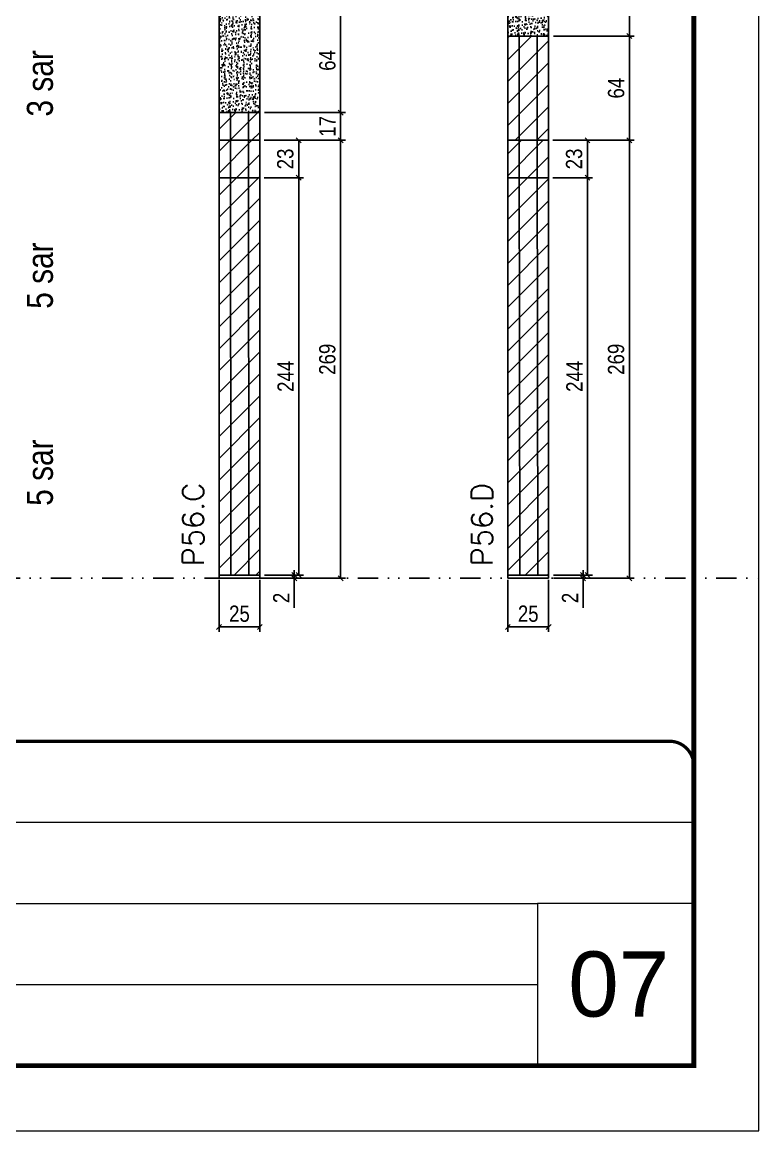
# Model space of a CAD drawing. Extents: x 14400 to 27878, y -21631 to 6985.
# Drawn here: x 18629 to 19082, y 4786 to 5467 of the extents above; entities that cross this region are included whole.
import ezdxf

# ---------------------------------------------------------------- set-up
doc = ezdxf.new("R2010")
doc.units = 0
for name, pattern in [('CONTINUO', [0]), ('DASHED', [0.75, 0.5, -0.25]), ('DIVIDE2', [0.625, 0.25, -0.125, 0, -0.125, 0, -0.125])]:
    doc.linetypes.add(name, pattern=pattern)
for name, color, linetype, lineweight in [('CARIMBO', 255, 'Continuous', 9), ('Folhas', 255, 'Continuous', 9), ('Hachura', 251, 'Continuous', 9), ('SARRAFO DE PRESSAO', 251, 'DASHED', 9), ('Texto Seção', 7, 'Continuous', 15)]:
    doc.layers.add(name, color=color, linetype=linetype, lineweight=lineweight)
for name, color, linetype in [('COTA', 241, 'Continuous'), ('NOMENCLATURA', 7, 'Continuous'), ('Nível', 160, 'Continuous'), ('Painéis', 200, 'Continuous'), ('SARR_2.2x7', 40, 'Continuous')]:
    doc.layers.add(name, color=color, linetype=linetype)
doc.styles.add('ARIAL', font='arial.ttf')
doc.styles.add('ARIAL_NARROW', font='ARIALN.TTF', dxfattribs={"height": 0.2})
doc.styles.add('COTA TECNICA', font='techl___.ttf', dxfattribs={"height": 10})
doc.styles.add('COTA TECNICA-50', font='techl___.ttf', dxfattribs={"height": 10})
doc.styles.add('REGUA-120', font='ROMANS.shx', dxfattribs={"height": 15})
doc.dimstyles.new('COTA PAINEL-50', dxfattribs={"dimtxt": 10, "dimasz": 3, "dimexe": 3, "dimexo": 3, "dimgap": 3, "dimtad": 1, "dimdec": 1, "dimzin": 12, "dimdsep": 46, "dimtxsty": 'COTA TECNICA-50', "dimblk1": 'OBLIQUE', "dimblk2": 'OBLIQUE', "dimsah": 1, "dimcen": 0.9, "dimclrd": 4, "dimclre": 4, "dimclrt": 240, "dimadec": 1, "dimazin": 3, "dimtfac": 1, "dimtdec": 1, "dimtmove": 0, "dimatfit": 3, "dimfxl": 1, "dimtolj": 1, "dimtzin": 12, "dimarcsym": 0})
doc.dimstyles.new('PAINEL', dxfattribs={"dimtxt": 10, "dimasz": 3, "dimexe": 3, "dimexo": 3, "dimgap": 3, "dimtad": 1, "dimdec": 1, "dimzin": 12, "dimdsep": 46, "dimtxsty": 'COTA TECNICA', "dimblk1": 'OBLIQUE', "dimblk2": 'OBLIQUE', "dimsah": 1, "dimcen": 0.9, "dimclrd": 4, "dimclre": 4, "dimclrt": 240, "dimadec": 1, "dimazin": 3, "dimtfac": 1, "dimtdec": 1, "dimtmove": 0, "dimatfit": 3, "dimfxl": 1, "dimtolj": 1, "dimtzin": 12, "dimarcsym": 0})

# ---------------------------------------------------------------- blocks, each defined once
blk = doc.blocks.new('9999999999')
at = {"color": 30, "linetype": 'CONTINUO'}
for p, q in [((98564.56, 34379.64), (99583.98, 34379.64)), ((98564.56, 34329.83), (99487.98, 34329.83)), ((99583.98, 34329.83), (99487.98, 34329.83)), ((99487.98, 34329.83), (99487.98, 34230.21)), ((98564.56, 34280.02), (99487.98, 34280.02))]:
    blk.add_line(p, q, dxfattribs=at)
at = {"color": 30, "linetype": 'CONTINUO', "const_width": 2}
blk.add_lwpolyline([(99583.98, 34230.21), (99583.98, 34414.45, 0.414214), (99568.98, 34429.45), (98228.98, 34429.45, 0.414214), (98213.98, 34414.45), (98213.98, 34245.21, 0.414214), (98228.98, 34230.21), (99583.98, 34230.21)], format="xyb", dxfattribs=at)
at = {"layer": 'Folhas'}
blk.add_lwpolyline([(98138.98, 34190.21), (99623.98, 34190.21), (99623.98, 35240.21), (98138.98, 35240.21)], close=True, dxfattribs=at)
at = {"layer": 'Folhas', "color": 30, "const_width": 3}
blk.add_lwpolyline([(98213.98, 34230.21), (99583.98, 34230.21), (99583.98, 35200.21), (98213.98, 35200.21)], close=True, dxfattribs=at)
blk = doc.blocks.new('_Oblique')
at = {"color": 0, "linetype": 'ByBlock', "lineweight": -2}
blk.add_line((-0.5, -0.5), (0.5, 0.5), dxfattribs=at)
blk = doc.blocks.new('*D2307')
at = {"layer": 'COTA', "color": 4, "lineweight": -2, "transparency": 16777216}
for p, q in [((18750.3, 5124.44), (18750.3, 5092.54)), ((18775.3, 5124.44), (18775.3, 5092.54)), ((18750.3, 5095.54), (18775.3, 5095.54))]:
    blk.add_line(p, q, dxfattribs=at)
at = {"layer": 'Defpoints', "color": 0, "transparency": 16777216}
for p in [(18750.3, 5127.44), (18775.3, 5127.44), (18775.3, 5095.54)]:
    blk.add_point(p, dxfattribs=at)
at = {"layer": 'COTA', "color": 4, "lineweight": -2, "transparency": 16777216, "xscale": 3, "yscale": 3, "zscale": 3, "rotation": 180}
blk.add_blockref('_Oblique', (18750.3, 5095.54), dxfattribs=at)
at = {"layer": 'COTA', "color": 4, "lineweight": -2, "transparency": 16777216, "xscale": 3, "yscale": 3, "zscale": 3}
blk.add_blockref('_Oblique', (18775.3, 5095.54), dxfattribs=at)
at = {"layer": 'COTA', "color": 240, "transparency": 16777216, "insert": (18762.8, 5103.65), "char_height": 10, "attachment_point": 5, "style": 'COTA TECNICA'}
blk.add_mtext('\\A1;25', dxfattribs=at)
blk = doc.blocks.new('*D2308')
at = {"layer": 'COTA', "color": 4, "lineweight": -2, "transparency": 16777216}
for p, q in [((18778.3, 5127.44), (18799.49, 5127.44)), ((18796.49, 5127.44), (18796.49, 5130.44)), ((18796.49, 5127.44), (18796.49, 5125.44)), ((18778.3, 5125.44), (18799.49, 5125.44)), ((18796.49, 5125.44), (18796.49, 5107.32))]:
    blk.add_line(p, q, dxfattribs=at)
at = {"layer": 'Defpoints', "color": 0, "transparency": 16777216}
for p in [(18775.3, 5127.44), (18796.49, 5127.44), (18775.3, 5125.44)]:
    blk.add_point(p, dxfattribs=at)
at = {"layer": 'COTA', "color": 4, "lineweight": -2, "transparency": 16777216, "xscale": 3, "yscale": 3, "zscale": 3}
for p, rotation in [((18796.49, 5127.44), 270), ((18796.49, 5125.44), 90)]:
    blk.add_blockref('_Oblique', p, dxfattribs=dict(at, rotation=rotation))
at = {"layer": 'COTA', "color": 240, "transparency": 16777216, "insert": (18788.49, 5113.38), "char_height": 10, "attachment_point": 5, "rotation": 90, "style": 'COTA TECNICA-50'}
blk.add_mtext('\\A1;2', dxfattribs=at)
blk = doc.blocks.new('*D2309')
at = {"layer": 'COTA', "color": 4, "lineweight": -2, "transparency": 16777216}
for p, q in [((18777.98, 5394.44), (18827.96, 5394.44)), ((18824.96, 5125.44), (18824.96, 5394.44)), ((18778.3, 5125.44), (18827.96, 5125.44))]:
    blk.add_line(p, q, dxfattribs=at)
at = {"layer": 'Defpoints', "color": 0, "transparency": 16777216}
for p in [(18774.98, 5394.44), (18824.96, 5394.44), (18775.3, 5125.44)]:
    blk.add_point(p, dxfattribs=at)
at = {"layer": 'COTA', "color": 4, "lineweight": -2, "transparency": 16777216, "xscale": 3, "yscale": 3, "zscale": 3}
for p, rotation in [((18824.96, 5394.44), 90), ((18824.96, 5125.44), 270)]:
    blk.add_blockref('_Oblique', p, dxfattribs=dict(at, rotation=rotation))
at = {"layer": 'COTA', "color": 240, "transparency": 16777216, "insert": (18816.83, 5259.94), "char_height": 10, "attachment_point": 5, "rotation": 90, "style": 'COTA TECNICA-50'}
blk.add_mtext('\\A1;269', dxfattribs=at)
blk = doc.blocks.new('*D2310')
at = {"layer": 'COTA', "color": 4, "lineweight": -2, "transparency": 16777216}
for p, q in [((18777.98, 5371.44), (18802.24, 5371.44)), ((18799.24, 5127.44), (18799.24, 5371.44)), ((18778.3, 5127.44), (18802.24, 5127.44))]:
    blk.add_line(p, q, dxfattribs=at)
at = {"layer": 'Defpoints', "color": 0, "transparency": 16777216}
for p in [(18774.98, 5371.44), (18799.24, 5371.44), (18775.3, 5127.44)]:
    blk.add_point(p, dxfattribs=at)
at = {"layer": 'COTA', "color": 4, "lineweight": -2, "transparency": 16777216, "xscale": 3, "yscale": 3, "zscale": 3}
for p, rotation in [((18799.24, 5371.44), 90), ((18799.24, 5127.44), 270)]:
    blk.add_blockref('_Oblique', p, dxfattribs=dict(at, rotation=rotation))
at = {"layer": 'COTA', "color": 240, "transparency": 16777216, "insert": (18791.17, 5249.44), "char_height": 10, "attachment_point": 5, "rotation": 90, "style": 'COTA TECNICA'}
blk.add_mtext('\\A1;244', dxfattribs=at)
blk = doc.blocks.new('*D2311')
at = {"layer": 'COTA', "color": 4, "lineweight": -2, "transparency": 16777216}
for p, q in [((18777.98, 5394.44), (18802.24, 5394.44)), ((18799.24, 5371.44), (18799.24, 5394.44)), ((18777.98, 5371.44), (18802.24, 5371.44))]:
    blk.add_line(p, q, dxfattribs=at)
at = {"layer": 'Defpoints', "color": 0, "transparency": 16777216}
for p in [(18774.98, 5394.44), (18799.24, 5394.44), (18774.98, 5371.44)]:
    blk.add_point(p, dxfattribs=at)
at = {"layer": 'COTA', "color": 4, "lineweight": -2, "transparency": 16777216, "xscale": 3, "yscale": 3, "zscale": 3}
for p, rotation in [((18799.24, 5394.44), 90), ((18799.24, 5371.44), 270)]:
    blk.add_blockref('_Oblique', p, dxfattribs=dict(at, rotation=rotation))
at = {"layer": 'COTA', "color": 240, "transparency": 16777216, "insert": (18791.02, 5382.94), "char_height": 10, "attachment_point": 5, "rotation": 90, "style": 'COTA TECNICA'}
blk.add_mtext('\\A1;23', dxfattribs=at)
blk = doc.blocks.new('*D2278')
at = {"layer": 'COTA', "color": 4, "lineweight": -2, "transparency": 16777216}
for p, q in [((18778.3, 5475.44), (18827.96, 5475.44)), ((18824.96, 5411.42), (18824.96, 5475.44)), ((18778.3, 5411.42), (18827.96, 5411.42))]:
    blk.add_line(p, q, dxfattribs=at)
at = {"layer": 'Defpoints', "color": 0, "transparency": 16777216}
for p in [(18775.3, 5475.44), (18824.96, 5475.44), (18775.3, 5411.42)]:
    blk.add_point(p, dxfattribs=at)
at = {"layer": 'COTA', "color": 4, "lineweight": -2, "transparency": 16777216, "xscale": 3, "yscale": 3, "zscale": 3}
for p, rotation in [((18824.96, 5475.44), 90), ((18824.96, 5411.42), 270)]:
    blk.add_blockref('_Oblique', p, dxfattribs=dict(at, rotation=rotation))
at = {"layer": 'COTA', "color": 240, "transparency": 16777216, "insert": (18816.86, 5443.43), "char_height": 10, "attachment_point": 5, "rotation": 90, "style": 'COTA TECNICA'}
blk.add_mtext('\\A1;64', dxfattribs=at)
blk = doc.blocks.new('*D2279')
at = {"layer": 'COTA', "color": 4, "lineweight": -2, "transparency": 16777216}
for p, q in [((18778.3, 5411.42), (18827.96, 5411.42)), ((18824.96, 5394.42), (18824.96, 5411.42)), ((18778.3, 5394.42), (18827.96, 5394.42))]:
    blk.add_line(p, q, dxfattribs=at)
at = {"layer": 'Defpoints', "color": 0, "transparency": 16777216}
for p in [(18775.3, 5411.42), (18824.96, 5411.42), (18775.3, 5394.42)]:
    blk.add_point(p, dxfattribs=at)
at = {"layer": 'COTA', "color": 4, "lineweight": -2, "transparency": 16777216, "xscale": 3, "yscale": 3, "zscale": 3}
for p, rotation in [((18824.96, 5411.42), 90), ((18824.96, 5394.42), 270)]:
    blk.add_blockref('_Oblique', p, dxfattribs=dict(at, rotation=rotation))
at = {"layer": 'COTA', "color": 240, "transparency": 16777216, "insert": (18816.89, 5402.92), "char_height": 10, "attachment_point": 5, "rotation": 90, "style": 'COTA TECNICA'}
blk.add_mtext('\\A1;17', dxfattribs=at)
blk = doc.blocks.new('*D2296')
at = {"layer": 'COTA', "color": 4, "lineweight": -2, "transparency": 16777216}
for p, q in [((18927.76, 5124.44), (18927.76, 5092.54)), ((18952.76, 5124.44), (18952.76, 5092.54)), ((18927.76, 5095.54), (18952.76, 5095.54))]:
    blk.add_line(p, q, dxfattribs=at)
at = {"layer": 'Defpoints', "color": 0, "transparency": 16777216}
for p in [(18927.76, 5127.44), (18952.76, 5127.44), (18952.76, 5095.54)]:
    blk.add_point(p, dxfattribs=at)
at = {"layer": 'COTA', "color": 4, "lineweight": -2, "transparency": 16777216, "xscale": 3, "yscale": 3, "zscale": 3, "rotation": 180}
blk.add_blockref('_Oblique', (18927.76, 5095.54), dxfattribs=at)
at = {"layer": 'COTA', "color": 4, "lineweight": -2, "transparency": 16777216, "xscale": 3, "yscale": 3, "zscale": 3}
blk.add_blockref('_Oblique', (18952.76, 5095.54), dxfattribs=at)
at = {"layer": 'COTA', "color": 240, "transparency": 16777216, "insert": (18940.26, 5103.65), "char_height": 10, "attachment_point": 5, "style": 'COTA TECNICA'}
blk.add_mtext('\\A1;25', dxfattribs=at)
blk = doc.blocks.new('*D2297')
at = {"layer": 'COTA', "color": 4, "lineweight": -2, "transparency": 16777216}
for p, q in [((18955.76, 5127.44), (18976.95, 5127.44)), ((18973.95, 5127.44), (18973.95, 5130.44)), ((18973.95, 5127.44), (18973.95, 5125.44)), ((18955.76, 5125.44), (18976.95, 5125.44)), ((18973.95, 5125.44), (18973.95, 5107.32))]:
    blk.add_line(p, q, dxfattribs=at)
at = {"layer": 'Defpoints', "color": 0, "transparency": 16777216}
for p in [(18952.76, 5127.44), (18973.95, 5127.44), (18952.76, 5125.44)]:
    blk.add_point(p, dxfattribs=at)
at = {"layer": 'COTA', "color": 4, "lineweight": -2, "transparency": 16777216, "xscale": 3, "yscale": 3, "zscale": 3}
for p, rotation in [((18973.95, 5127.44), 270), ((18973.95, 5125.44), 90)]:
    blk.add_blockref('_Oblique', p, dxfattribs=dict(at, rotation=rotation))
at = {"layer": 'COTA', "color": 240, "transparency": 16777216, "insert": (18965.95, 5113.38), "char_height": 10, "attachment_point": 5, "rotation": 90, "style": 'COTA TECNICA-50'}
blk.add_mtext('\\A1;2', dxfattribs=at)
blk = doc.blocks.new('*D2320')
at = {"layer": 'COTA', "color": 4, "lineweight": -2, "transparency": 16777216}
for p, q in [((18955.44, 5394.44), (19005.42, 5394.44)), ((19002.42, 5125.44), (19002.42, 5394.44)), ((18955.76, 5125.44), (19005.42, 5125.44))]:
    blk.add_line(p, q, dxfattribs=at)
at = {"layer": 'Defpoints', "color": 0, "transparency": 16777216}
for p in [(18952.44, 5394.44), (19002.42, 5394.44), (18952.76, 5125.44)]:
    blk.add_point(p, dxfattribs=at)
at = {"layer": 'COTA', "color": 4, "lineweight": -2, "transparency": 16777216, "xscale": 3, "yscale": 3, "zscale": 3}
for p, rotation in [((19002.42, 5394.44), 90), ((19002.42, 5125.44), 270)]:
    blk.add_blockref('_Oblique', p, dxfattribs=dict(at, rotation=rotation))
at = {"layer": 'COTA', "color": 240, "transparency": 16777216, "insert": (18994.29, 5259.94), "char_height": 10, "attachment_point": 5, "rotation": 90, "style": 'COTA TECNICA-50'}
blk.add_mtext('\\A1;269', dxfattribs=at)
blk = doc.blocks.new('*D2321')
at = {"layer": 'COTA', "color": 4, "lineweight": -2, "transparency": 16777216}
for p, q in [((18955.44, 5371.44), (18979.7, 5371.44)), ((18976.7, 5127.44), (18976.7, 5371.44)), ((18955.76, 5127.44), (18979.7, 5127.44))]:
    blk.add_line(p, q, dxfattribs=at)
at = {"layer": 'Defpoints', "color": 0, "transparency": 16777216}
for p in [(18952.44, 5371.44), (18976.7, 5371.44), (18952.76, 5127.44)]:
    blk.add_point(p, dxfattribs=at)
at = {"layer": 'COTA', "color": 4, "lineweight": -2, "transparency": 16777216, "xscale": 3, "yscale": 3, "zscale": 3}
for p, rotation in [((18976.7, 5371.44), 90), ((18976.7, 5127.44), 270)]:
    blk.add_blockref('_Oblique', p, dxfattribs=dict(at, rotation=rotation))
at = {"layer": 'COTA', "color": 240, "transparency": 16777216, "insert": (18968.63, 5249.44), "char_height": 10, "attachment_point": 5, "rotation": 90, "style": 'COTA TECNICA'}
blk.add_mtext('\\A1;244', dxfattribs=at)
blk = doc.blocks.new('*D2322')
at = {"layer": 'COTA', "color": 4, "lineweight": -2, "transparency": 16777216}
for p, q in [((18955.44, 5394.44), (18979.7, 5394.44)), ((18976.7, 5371.44), (18976.7, 5394.44)), ((18955.44, 5371.44), (18979.7, 5371.44))]:
    blk.add_line(p, q, dxfattribs=at)
at = {"layer": 'Defpoints', "color": 0, "transparency": 16777216}
for p in [(18952.44, 5394.44), (18976.7, 5394.44), (18952.44, 5371.44)]:
    blk.add_point(p, dxfattribs=at)
at = {"layer": 'COTA', "color": 4, "lineweight": -2, "transparency": 16777216, "xscale": 3, "yscale": 3, "zscale": 3}
for p, rotation in [((18976.7, 5394.44), 90), ((18976.7, 5371.44), 270)]:
    blk.add_blockref('_Oblique', p, dxfattribs=dict(at, rotation=rotation))
at = {"layer": 'COTA', "color": 240, "transparency": 16777216, "insert": (18968.48, 5382.94), "char_height": 10, "attachment_point": 5, "rotation": 90, "style": 'COTA TECNICA'}
blk.add_mtext('\\A1;23', dxfattribs=at)
blk = doc.blocks.new('*D2323')
at = {"layer": 'COTA', "color": 4, "lineweight": -2, "transparency": 16777216}
for p, q in [((18955.76, 5520.44), (19005.42, 5520.44)), ((19002.42, 5458.42), (19002.42, 5520.44)), ((18955.76, 5458.42), (19005.42, 5458.42))]:
    blk.add_line(p, q, dxfattribs=at)
at = {"layer": 'Defpoints', "color": 0, "transparency": 16777216}
for p in [(18952.76, 5520.44), (19002.42, 5520.44), (18952.76, 5458.42)]:
    blk.add_point(p, dxfattribs=at)
at = {"layer": 'COTA', "color": 4, "lineweight": -2, "transparency": 16777216, "xscale": 3, "yscale": 3, "zscale": 3}
for p, rotation in [((19002.42, 5520.44), 90), ((19002.42, 5458.42), 270)]:
    blk.add_blockref('_Oblique', p, dxfattribs=dict(at, rotation=rotation))
at = {"layer": 'COTA', "color": 240, "transparency": 16777216, "insert": (18994.32, 5489.43), "char_height": 10, "attachment_point": 5, "rotation": 90, "style": 'COTA TECNICA'}
blk.add_mtext('\\A1;62', dxfattribs=at)
blk = doc.blocks.new('*D2324')
at = {"layer": 'COTA', "color": 4, "lineweight": -2, "transparency": 16777216}
for p, q in [((18955.76, 5458.42), (19005.42, 5458.42)), ((19002.42, 5394.42), (19002.42, 5458.42)), ((18955.76, 5394.42), (19005.42, 5394.42))]:
    blk.add_line(p, q, dxfattribs=at)
at = {"layer": 'Defpoints', "color": 0, "transparency": 16777216}
for p in [(18952.76, 5458.42), (19002.42, 5458.42), (18952.76, 5394.42)]:
    blk.add_point(p, dxfattribs=at)
at = {"layer": 'COTA', "color": 4, "lineweight": -2, "transparency": 16777216, "xscale": 3, "yscale": 3, "zscale": 3}
for p, rotation in [((19002.42, 5458.42), 90), ((19002.42, 5394.42), 270)]:
    blk.add_blockref('_Oblique', p, dxfattribs=dict(at, rotation=rotation))
at = {"layer": 'COTA', "color": 240, "transparency": 16777216, "insert": (18994.32, 5426.42), "char_height": 10, "attachment_point": 5, "rotation": 90, "style": 'COTA TECNICA'}
blk.add_mtext('\\A1;64', dxfattribs=at)

msp = doc.modelspace()

# ---------------------------------------------------------------- hatches: boundary and pattern name
at = {"layer": 'COTA'}
h = msp.add_hatch(dxfattribs=at)
h.set_pattern_fill('AR-CONC', color=256, scale=0.03)
h.set_pattern_definition([(50, (71.2395, 37), (5.4655401, -0.4781726), [0.5715, -6.2865]), (355, (71.2395, 37), (-1.0573026, 5.7317054), [0.4572, -5.0292175]), (100.451445, (71.695, 36.96), (4.4082374, 5.2535326), [0.4857003, -5.3427073]), (46.1842, (71.2395, 38.524), (8.1323712, -1.2612698), [0.85725, -9.42975]), (96.635558, (71.917, 38.419), (7.122124, 7.4227837), [0.7285507, -8.0140682]), (351.18415, (71.2395, 38.524), (7.122124, 7.4227837), [0.685799, -7.543792]), (21, (72.0015, 38.143), (4.5484317, -3.0679559), [0.5715, -6.2865]), (326, (72.0015, 38.143), (1.8540609, 5.525639), [0.4572, -5.0292]), (71.451445, (72.3805, 37.8873), (6.4024926, 2.457683), [0.4857003, -5.3426981]), (37.5, (71.2395, 37), (0.0926581, 2.53665117), [0, -4.96824, 0, -5.1054, 0, -5.04825]), (7.5, (71.2395, 37), (2.00458988, 3.00541724), [0, -2.91084, 0, -4.85394, 0, -1.92405]), (327.5, (69.5402, 37), (4.06771786, -0.17186232), [0, -1.905, 0, -5.9436, 0, -7.8867]), (317.5, (68.7782, 37), (4.44387544, 0.7627947), [0, -2.4765, 0, -3.94716, 0, -5.6007])])
h.paths.add_polyline_path([(18952.76, 5520.44), (18927.76, 5520.44), (18927.76, 5458.42), (18952.76, 5458.42)])
h = msp.add_hatch(dxfattribs=at)
h.set_pattern_fill('AR-CONC', color=256, scale=0.03)
h.set_pattern_definition([(50, (-106.22, -10), (5.4655401, -0.4781726), [0.5715, -6.2865]), (355, (-106.22, -10), (-1.0573026, 5.7317054), [0.4572, -5.0292175]), (100.451445, (-105.7646, -10.04), (4.4082374, 5.2535326), [0.4857003, -5.3427073]), (46.1842, (-106.22, -8.476), (8.1323712, -1.2612698), [0.85725, -9.42975]), (96.635558, (-105.542, -8.581), (7.122124, 7.4227837), [0.7285507, -8.0140682]), (351.18415, (-106.22, -8.476), (7.122124, 7.4227837), [0.685799, -7.543792]), (21, (-105.458, -8.857), (4.5484317, -3.0679559), [0.5715, -6.2865]), (326, (-105.458, -8.857), (1.8540609, 5.525639), [0.4572, -5.0292]), (71.451445, (-105.079, -9.1127), (6.4024926, 2.457683), [0.4857003, -5.3426981]), (37.5, (-106.22, -10), (0.0926581, 2.53665117), [0, -4.96824, 0, -5.1054, 0, -5.04825]), (7.5, (-106.22, -10), (2.00458988, 3.00541724), [0, -2.91084, 0, -4.85394, 0, -1.92405]), (327.5, (-107.9193, -10), (4.06771786, -0.17186232), [0, -1.905, 0, -5.9436, 0, -7.8867]), (317.5, (-108.6813, -10), (4.44387544, 0.7627947), [0, -2.4765, 0, -3.94716, 0, -5.6007])])
h.paths.add_polyline_path([(18775.3, 5475.44), (18750.3, 5475.44), (18750.3, 5411.42), (18775.3, 5411.42)])
at = {"layer": 'Hachura', "linetype": 'ByBlock'}
h = msp.add_hatch(dxfattribs=at)
h.set_pattern_fill('ANSI31', color=256, scale=3)
h.paths.add_polyline_path([(18952.76, 5458.42), (18927.76, 5458.42), (18927.76, 5394.42), (18952.76, 5394.42)])
h = msp.add_hatch(dxfattribs=at)
h.set_pattern_fill('ANSI31', color=256, scale=3)
h.paths.add_polyline_path([(18750.3, 5394.42), (18757.28, 5394.42), (18757.28, 5411.42), (18750.3, 5411.42)])
h.paths.add_polyline_path([(18768.28, 5411.42), (18757.28, 5411.42), (18757.28, 5394.44), (18757.28, 5394.42), (18768.28, 5394.42)])
h.paths.add_polyline_path([(18768.28, 5394.44), (18768.28, 5394.42), (18775.3, 5394.42), (18775.3, 5411.42), (18768.28, 5411.42)])
h = msp.add_hatch(dxfattribs=at)
h.set_pattern_fill('ANSI31', color=256, scale=3)
h.paths.add_polyline_path([(18750.3, 5394.42), (18750.3, 5371.44), (18775.3, 5371.44), (18775.3, 5394.42)])
h.paths.add_polyline_path([(18775.3, 5371.44), (18750.3, 5371.44), (18750.3, 5127.44), (18775.3, 5127.44)])
h = msp.add_hatch(dxfattribs=at)
h.set_pattern_fill('ANSI31', color=256, scale=3)
h.set_pattern_definition([(45, (71.2395, 0), (-6.735192, 6.735192), [])])
h.paths.add_polyline_path([(18927.76, 5394.42), (18927.76, 5371.44), (18952.76, 5371.44), (18952.76, 5394.42)])
h.paths.add_polyline_path([(18952.76, 5127.44), (18927.76, 5127.44), (18927.76, 5371.44), (18952.76, 5371.44)])

# ---------------------------------------------------------------- linework, layer by layer
at = {"layer": 'COTA', "linetype": 'ByBlock'}
for points in [[(18927.76, 5458.42), (18952.76, 5458.42), (18952.76, 5520.44), (18927.76, 5520.44)], [(18750.3, 5411.42), (18775.3, 5411.42), (18775.3, 5475.44), (18750.3, 5475.44)]]:
    msp.add_lwpolyline(points, close=True, dxfattribs=at)
at = {"layer": 'Nível', "color": 4, "linetype": 'DIVIDE2', "ltscale": 50}
msp.add_line((17671.97, 5125.44), (19081.97, 5125.44), dxfattribs=at)
at = {"layer": 'Painéis'}
for p, q in [((18750.3, 5394.42), (18750.3, 5127.44)), ((18775.3, 5394.42), (18775.3, 5127.44)), ((18927.76, 5394.42), (18927.76, 5127.44)), ((18952.76, 5394.42), (18952.76, 5127.44)), ((18749.98, 5371.44), (18774.98, 5371.44)), ((18927.44, 5371.44), (18952.44, 5371.44)), ((18750.3, 5127.44), (18775.3, 5127.44)), ((18750.3, 5127.44), (18775.3, 5127.44)), ((18750.3, 5125.44), (18750.3, 5127.44)), ((18775.3, 5127.44), (18775.3, 5125.44)), ((18927.76, 5127.44), (18952.76, 5127.44)), ((18927.76, 5127.44), (18952.76, 5127.44)), ((18927.76, 5125.44), (18927.76, 5127.44)), ((18952.76, 5127.44), (18952.76, 5125.44)), ((18775.3, 5125.44), (18750.3, 5125.44)), ((18952.76, 5125.44), (18927.76, 5125.44))]:
    msp.add_line(p, q, dxfattribs=at)
for points in [[(18927.76, 5394.42), (18952.76, 5394.42), (18952.76, 5458.42), (18927.76, 5458.42)], [(18750.3, 5394.42), (18775.3, 5394.42), (18775.3, 5411.42), (18750.3, 5411.42)]]:
    msp.add_lwpolyline(points, close=True, dxfattribs=at)
at = {"layer": 'SARR_2.2x7'}
for p, q in [((18934.74, 5394.44), (18934.74, 5458.42)), ((18945.74, 5394.44), (18945.74, 5458.42)), ((18757.28, 5394.44), (18757.28, 5411.42)), ((18768.28, 5394.44), (18768.28, 5411.42)), ((18757.28, 5394.44), (18757.6, 5127.44)), ((18768.28, 5394.44), (18768.6, 5127.44)), ((18934.74, 5394.44), (18935.06, 5127.44)), ((18945.74, 5394.44), (18946.06, 5127.44))]:
    msp.add_line(p, q, dxfattribs=at)

# ---------------------------------------------------------------- block references
at = {"layer": 'SARRAFO DE PRESSAO', "color": 6, "linetype": 'ByBlock'}
msp.add_blockref('9999999999', (-80542.01, -29404.05), dxfattribs=at)

# ---------------------------------------------------------------- texts
at = {"layer": 'CARIMBO', "style": 'ARIAL'}
msp.add_text('07', height=40, dxfattribs=at).set_placement((18964.83, 4856.3))
at = {"layer": 'NOMENCLATURA', "style": 'ARIAL_NARROW'}
for s, p in [('3 sar', (18648.18, 5408.96)), ('5 sar', (18648.18, 5290.95)), ('5 sar', (18648.18, 5169.95))]:
    msp.add_text(s, height=16, rotation=90, dxfattribs=at).set_placement(p)
at = {"layer": 'Texto Seção', "char_height": 13, "width": 370.6998, "attachment_point": 7, "rotation": 90, "style": 'REGUA-120'}
for s, insert in [('P56.C', (18740.85, 5132.85)), ('P56.D', (18918.31, 5132.85))]:
    msp.add_mtext(s, dxfattribs=dict(at, insert=insert))

# ---------------------------------------------------------------- dimensions: what is measured, and where the dimension line sits
at = {"layer": 'COTA'}
for base, p1, p2, dimstyle, picture, middle in [((19002.42, 5520.44), (18952.76, 5458.42), (18952.76, 5520.44), 'PAINEL', '*D2323', (18994.32, 5489.43)), ((18824.96, 5475.44), (18775.3, 5411.42), (18775.3, 5475.44), 'PAINEL', '*D2278', (18816.86, 5443.43)), ((19002.42, 5458.42), (18952.76, 5394.42), (18952.76, 5458.42), 'PAINEL', '*D2324', (18994.32, 5426.42)), ((18824.96, 5411.42), (18775.3, 5394.42), (18775.3, 5411.42), 'PAINEL', '*D2279', (18816.89, 5402.92)), ((18824.96, 5394.44), (18775.3, 5125.44), (18774.98, 5394.44), 'COTA PAINEL-50', '*D2309', (18816.83, 5259.94)), ((18799.24, 5394.44), (18774.98, 5371.44), (18774.98, 5394.44), 'PAINEL', '*D2311', (18791.02, 5382.94)), ((19002.42, 5394.44), (18952.76, 5125.44), (18952.44, 5394.44), 'COTA PAINEL-50', '*D2320', (18994.29, 5259.94)), ((18976.7, 5394.44), (18952.44, 5371.44), (18952.44, 5394.44), 'PAINEL', '*D2322', (18968.48, 5382.94)), ((18799.24, 5371.44), (18775.3, 5127.44), (18774.98, 5371.44), 'PAINEL', '*D2310', (18791.17, 5249.44)), ((18976.7, 5371.44), (18952.76, 5127.44), (18952.44, 5371.44), 'PAINEL', '*D2321', (18968.63, 5249.44))]:
    dim = msp.add_linear_dim(base=base, p1=p1, p2=p2, angle=90, dimstyle=dimstyle, dxfattribs=at)
    dim.commit()
    dim.dimension.update_dxf_attribs({"geometry": picture, "text_midpoint": middle})
for base, p1, p2, picture, middle in [((18775.3, 5095.54), (18750.3, 5127.44), (18775.3, 5127.44), '*D2307', (18762.8, 5103.65)), ((18952.76, 5095.54), (18927.76, 5127.44), (18952.76, 5127.44), '*D2296', (18940.26, 5103.65))]:
    dim = msp.add_linear_dim(base=base, p1=p1, p2=p2, dimstyle='PAINEL', override={"dimarcsym": 2}, dxfattribs=at)
    dim.commit()
    dim.dimension.update_dxf_attribs({"geometry": picture, "text_midpoint": middle})
for base, p1, p2, picture, middle in [((18796.49, 5127.44), (18775.3, 5125.44), (18775.3, 5127.44), '*D2308', (18796.49, 5113.38)), ((18973.95, 5127.44), (18952.76, 5125.44), (18952.76, 5127.44), '*D2297', (18973.95, 5113.38))]:
    dim = msp.add_linear_dim(base=base, p1=p1, p2=p2, angle=90, dimstyle='COTA PAINEL-50', dxfattribs=at)
    dim.commit()
    dim.dimension.update_dxf_attribs({"geometry": picture, "text_midpoint": middle, "dimtype": 160})

doc.saveas('drawing.dxf')
